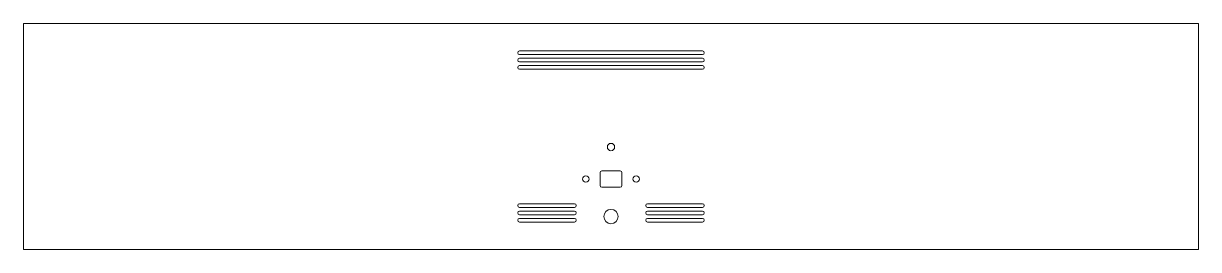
# Model space of a CAD drawing. Header units: millimetres. Extents: x -182 to 460, y 37 to 161.
import ezdxf

# ---------------------------------------------------------------- set-up
doc = ezdxf.new("R2010")
doc.units = ezdxf.units.MM
doc.layers.add('VISIBLE', color=7, linetype='Continuous', lineweight=0)

msp = doc.modelspace()

# ---------------------------------------------------------------- linework, layer by layer
at = {"layer": 'VISIBLE'}
for p, q in [((-182.48, 37.31), (-182.48, 160.81)), ((-182.48, 160.81), (460.02, 160.81)), ((460.02, 160.81), (460.02, 37.31)), ((88.77, 145.81), (188.77, 145.81)), ((188.77, 143.81), (88.77, 143.81)), ((88.77, 141.81), (188.77, 141.81)), ((188.77, 139.81), (88.77, 139.81)), ((88.77, 137.81), (188.77, 137.81)), ((188.77, 135.81), (88.77, 135.81)), ((132.77, 72.31), (132.77, 79.31)), ((133.77, 80.31), (143.77, 80.31)), ((144.77, 79.31), (144.77, 72.31)), ((143.77, 71.31), (133.77, 71.31)), ((88.77, 62.31), (118.77, 62.31)), ((118.77, 60.31), (88.77, 60.31)), ((88.77, 58.31), (118.77, 58.31)), ((158.77, 62.31), (188.77, 62.31)), ((188.77, 60.31), (158.77, 60.31)), ((158.77, 58.31), (188.77, 58.31)), ((118.77, 56.31), (88.77, 56.31)), ((88.77, 54.31), (118.77, 54.31)), ((118.77, 52.31), (88.77, 52.31)), ((188.77, 56.31), (158.77, 56.31)), ((158.77, 54.31), (188.77, 54.31)), ((188.77, 52.31), (158.77, 52.31)), ((460.02, 37.31), (-182.48, 37.31))]:
    msp.add_line(p, q, dxfattribs=at)
for centre, radius in [((138.77, 93.31), 2), ((125.02, 75.81), 1.75), ((152.52, 75.81), 1.75), ((138.77, 55.31), 3.9)]:
    msp.add_circle(centre, radius, dxfattribs=at)
for centre, start, end in [((88.77, 144.81), 90, 270), ((88.77, 140.81), 90, 270), ((188.77, 144.81), 270, 90), ((188.77, 140.81), 270, 90), ((88.77, 136.81), 90, 270), ((188.77, 136.81), 270, 90), ((133.77, 79.31), 90, 180), ((143.77, 79.31), 0, 90), ((133.77, 72.31), 180, 270), ((143.77, 72.31), 270, 0), ((88.77, 61.31), 90, 270), ((88.77, 57.31), 90, 270), ((118.77, 61.31), 270, 90), ((118.77, 57.31), 270, 90), ((158.77, 61.31), 90, 270), ((158.77, 57.31), 90, 270), ((188.77, 61.31), 270, 90), ((188.77, 57.31), 270, 90), ((88.77, 53.31), 90, 270), ((118.77, 53.31), 270, 90), ((158.77, 53.31), 90, 270), ((188.77, 53.31), 270, 90)]:
    msp.add_arc(centre, 1, start, end, dxfattribs=at)

doc.saveas('drawing.dxf')
